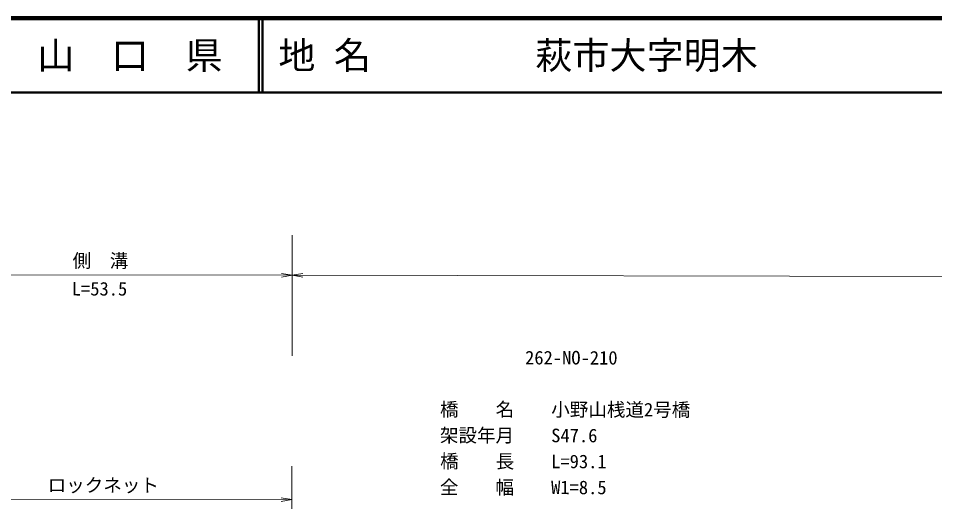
# Model space of a CAD drawing. Units: millimetres, scale not verified. Extents: x 39966 to 680000, y 20000 to 380000.
# Drawn here: x 335327 to 458864, y 314806 to 380000 of the extents above; entities that cross this region are included whole.
import ezdxf
from ezdxf.enums import TextEntityAlignment as Align

# ---------------------------------------------------------------- set-up
doc = ezdxf.new("R2010")
doc.units = ezdxf.units.MM
doc.header["$LTSCALE"] = 1000
for name, color, linetype, lineweight in [('M-STR-STR1', 1, 'Continuous', 13), ('M-STR-STR3', 7, 'Continuous', 13), ('M-TTL', 2, 'Continuous', 140), ('M-TTL-LINE', 7, 'Continuous', 50)]:
    doc.layers.add(name, color=color, linetype=linetype, lineweight=lineweight)
doc.layers.add('M-TTL-TXT', color=7, linetype='Continuous')
doc.styles.add('ＭＳ ゴシック', font='')
doc.styles.get('ＭＳ ゴシック').set_extended_font_data('MS Gothic')

# ---------------------------------------------------------------- blocks, each defined once
blk = doc.blocks.new('open_arrow')
at = {"color": 0, "linetype": 'Continuous', "lineweight": -2}
blk.add_lwpolyline([(7.5, 1.25), (0, 0), (7.5, -1.25)], dxfattribs=at)

msp = doc.modelspace()

# ---------------------------------------------------------------- linework, layer by layer
at = {"layer": 'M-STR-STR3'}
for p, q in [((372230, 334477), (372256, 350730)), ((318292, 345425), (372247, 345339)), ((372247, 345339), (567689, 345027)), ((372184, 305521), (372206, 319581)), ((320326, 315170), (372199, 315087))]:
    msp.add_line(p, q, dxfattribs=at)
at = {"layer": 'M-TTL'}
for p, q in [((680000, 380000), (40000, 380000)), ((40303, 380000), (680000, 380000))]:
    msp.add_line(p, q, dxfattribs=at)
at = {"layer": 'M-TTL-LINE'}
for p, q in [((367750, 380000), (367750, 370000)), ((368250, 380000), (368250, 370000)), ((40000, 370000), (680000, 370000))]:
    msp.add_line(p, q, dxfattribs=at)

# ---------------------------------------------------------------- block references
at = {"layer": 'M-STR-STR3', "xscale": 193, "yscale": 193}
for p, rotation in [((372247, 345339), 179.9), ((372247, 345339), 359.9), ((372199, 315087), 179.9)]:
    msp.add_blockref('open_arrow', p, dxfattribs=dict(at, rotation=rotation))

# ---------------------------------------------------------------- texts
at = {"layer": 'M-STR-STR1', "style": 'ＭＳ ゴシック'}
for s, p in [('262-NO-210', (403644, 332769)), ('橋\u3000\u3000名', (392168, 325797)), ('小野山桟道2号橋', (407168, 325773)), ('架設年月', (392163, 322297)), ('S47.6', (407163, 322273)), ('橋    長', (392187, 318798)), ('L=93.1', (407157, 318773)), ('全\u3000\u3000幅', (392152, 315297)), ('W1=8.5', (407152, 315273))]:
    msp.add_text(s, height=1833, rotation=359.909, dxfattribs=at).set_placement(p, align=Align.BOTTOM_LEFT)
at = {"layer": 'M-STR-STR3', "style": 'ＭＳ ゴシック'}
for s, p in [('側\u3000溝', (342642, 345851)), ('L=53.5', (342528, 342066)), ('ロックネット', (339276, 315572))]:
    msp.add_text(s, height=1833, rotation=359.909, dxfattribs=at).set_placement(p, align=Align.BOTTOM_LEFT)
at = {"layer": 'M-TTL-TXT', "style": 'ＭＳ ゴシック'}
msp.add_text('山\u3000口\u3000県', height=3666, dxfattribs=at).set_placement((350375, 375000), align=Align.MIDDLE_CENTER)
for s, p in [('地 名', (370380, 375000)), ('萩市大字明木', (405024, 375000))]:
    msp.add_text(s, height=3666, dxfattribs=at).set_placement(p, align=Align.MIDDLE_LEFT)

doc.saveas('drawing.dxf')
